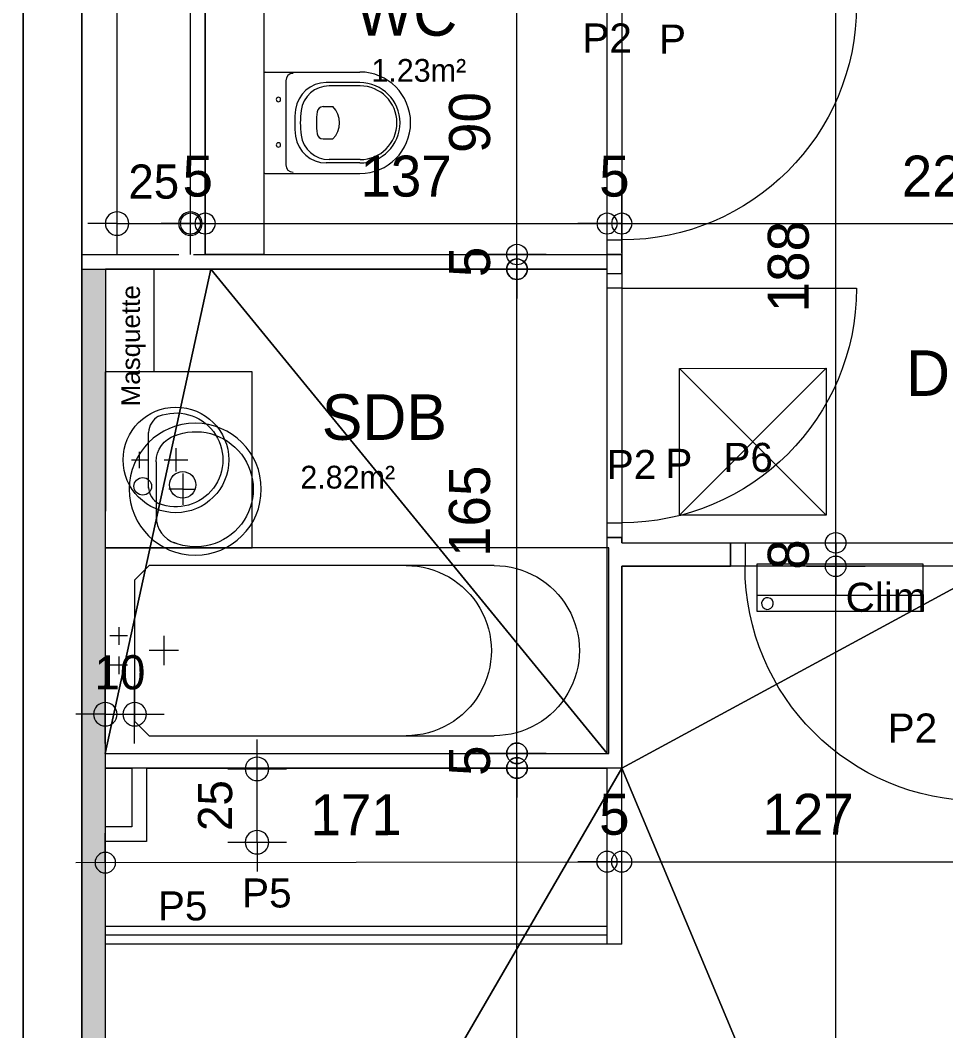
# Model space of a CAD drawing. Header units: metres. Extents: x 1.8 to 61.8, y -53.3 to -11.3.
# Drawn here: x 43.524 to 46.679, y -21.343 to -17.899 of the extents above; entities that cross this region are included whole.
import ezdxf
from ezdxf.enums import TextEntityAlignment as Align
from ezdxf.lldxf.tags import DXFTag

# ---------------------------------------------------------------- set-up
doc = ezdxf.new("R2010")
doc.units = ezdxf.units.M
doc.header["$MEASUREMENT"] = 0
for name, color, linetype in [('Calque commun', 7, 'Continuous'), ('Calque2', 7, 'Continuous'), ('Calque5', 7, 'Continuous'), ('Calque90', 7, 'Continuous'), ('Textes', 7, 'Continuous')]:
    doc.layers.add(name, color=color, linetype=linetype)
doc.styles.add('Arial19', font='arial.ttf', dxfattribs={"height": 0.063335})
doc.styles.add('Arial9', font='arial.ttf', dxfattribs={"height": 0.098961})
doc.styles.add('Century Gothic10', font='GOTHIC.TTF', dxfattribs={"height": 0.077575})
doc.styles.add('Century Gothic15', font='GOTHIC.TTF', dxfattribs={"height": 0.139636})
doc.styles.add('Century Gothic18', font='GOTHIC.TTF', dxfattribs={"height": 0.155151})
doc.styles.add('Century Gothic21', font='GOTHIC.TTF', dxfattribs={"height": 0.116363})
tags = doc.linetypes.add('HIDDEN2', pattern=[0.1875, 0.125, -0.0625]).pattern_tags.tags
tags[6:7] = [DXFTag(74, 4), DXFTag(75, 0), DXFTag(340, '0'), DXFTag(46, 1.0), DXFTag(50, 0.0), DXFTag(44, 0.0), DXFTag(45, 0.0)]
tags[4:5] = [DXFTag(74, 4), DXFTag(75, 0), DXFTag(340, '0'), DXFTag(46, 1.0), DXFTag(50, 0.0), DXFTag(44, 0.0), DXFTag(45, 0.0)]

# ---------------------------------------------------------------- blocks, each defined once
blk = doc.blocks.new('Block54246')
at = {"layer": 'Calque commun', "color": 7, "linetype": 'Continuous', "lineweight": 18}
blk.add_line((43.7344, -25.6552), (43.7344, -17.9552), dxfattribs=at)
at = {"layer": 'Calque commun', "color": 7, "linetype": 'Continuous', "lineweight": 9}
blk.add_line((43.5344, -25.4552), (43.5344, -18.1552), dxfattribs=at)
blk = doc.blocks.new('Block54252')
at = {"layer": 'Calque commun', "color": 7, "linetype": 'Continuous', "lineweight": 18}
blk.add_line((43.5344, -18.6973), (43.5344, -16.3956), dxfattribs=at)
at = {"layer": 'Calque commun', "color": 7, "linetype": 'Continuous', "lineweight": 9}
for p, q in [((43.7344, -18.6973), (43.7344, -16.3956)), ((43.8545, -18.6973), (43.8545, -16.3956))]:
    blk.add_line(p, q, dxfattribs=at)
blk = doc.blocks.new('Block54736')
at = {"layer": 'Calque commun', "color": 7, "linetype": 'Continuous', "lineweight": 18}
blk.add_line((43.7344, -16.6552), (43.7344, -25.6552), dxfattribs=at)
at = {"layer": 'Calque commun', "color": 7, "linetype": 'Continuous', "lineweight": 9}
blk.add_line((43.5344, -16.8552), (43.5344, -25.4552), dxfattribs=at)
blk = doc.blocks.new('xmodule1pgniv1-25')
at = {"layer": 'Calque commun', "color": 5, "linetype": 'Continuous', "lineweight": 9}
blk.add_arc((0, 0), 0.5, 0, 359.9994, dxfattribs=at)
blk = doc.blocks.new('xmodule1pgniv1-26')
at = {"layer": 'Calque commun', "color": 5, "linetype": 'Continuous', "lineweight": 9}
blk.add_arc((0, 0), 0.5, 0, 359.9994, dxfattribs=at)
blk = doc.blocks.new('DimLine53702')
at = {"layer": 'Calque commun', "color": 5, "linetype": 'Continuous', "lineweight": 9}
for p, q in [((32.7437, -19.563), (32.7437, -19.363)), ((34.9639, -19.563), (34.9639, -19.363)), ((32.7437, -19.463), (32.6437, -19.463)), ((32.7437, -19.463), (34.9639, -19.463)), ((34.9639, -19.463), (35.0639, -19.463))]:
    blk.add_line(p, q, dxfattribs=at)
at = {"layer": 'Calque commun', "color": 5, "linetype": 'Continuous', "lineweight": 9, "xscale": 0.07000000029802322, "yscale": 0.07000000029802322, "zscale": 0.07000000029802322}
for name, p in [('xmodule1pgniv1-25', (32.7437, -19.463)), ('xmodule1pgniv1-26', (34.9639, -19.463))]:
    blk.add_blockref(name, p, dxfattribs=at)
at = {"layer": 'Calque commun', "color": 5, "linetype": 'Continuous', "lineweight": 9, "style": 'Century Gothic15'}
blk.add_text('222', height=0.13964, dxfattribs=at).set_placement((33.8538, -19.413), align=Align.BOTTOM_CENTER)
blk = doc.blocks.new('xmodule1pgniv1-27')
at = {"layer": 'Calque commun', "color": 5, "linetype": 'Continuous', "lineweight": 9}
blk.add_arc((0, 0), 0.5, 0, 359.9994, dxfattribs=at)
blk = doc.blocks.new('xmodule1pgniv1-28')
at = {"layer": 'Calque commun', "color": 5, "linetype": 'Continuous', "lineweight": 9}
blk.add_arc((0, 0), 0.5, 0, 359.9994, dxfattribs=at)
blk = doc.blocks.new('DimLine53710')
at = {"layer": 'Calque commun', "color": 5, "linetype": 'Continuous', "lineweight": 9}
for p, q in [((32.6937, -19.563), (32.6937, -19.363)), ((32.7437, -19.563), (32.7437, -19.363)), ((32.6937, -19.463), (32.5937, -19.463)), ((32.6937, -19.463), (32.7437, -19.463)), ((32.7437, -19.463), (32.8437, -19.463))]:
    blk.add_line(p, q, dxfattribs=at)
at = {"layer": 'Calque commun', "color": 5, "linetype": 'Continuous', "lineweight": 9, "xscale": 0.07000000029802322, "yscale": 0.07000000029802322, "zscale": 0.07000000029802322}
for name, p in [('xmodule1pgniv1-27', (32.6937, -19.463)), ('xmodule1pgniv1-28', (32.7437, -19.463))]:
    blk.add_blockref(name, p, dxfattribs=at)
at = {"layer": 'Calque commun', "color": 5, "linetype": 'Continuous', "lineweight": 9, "style": 'Century Gothic15'}
blk.add_text('5', height=0.1396, dxfattribs=at).set_placement((32.7187, -19.413), align=Align.BOTTOM_CENTER)
blk = doc.blocks.new('xmodule1pgniv1-29')
at = {"layer": 'Calque commun', "color": 5, "linetype": 'Continuous', "lineweight": 9}
blk.add_arc((0, 0), 0.5, 0, 359.9994, dxfattribs=at)
blk = doc.blocks.new('xmodule1pgniv1-30')
at = {"layer": 'Calque commun', "color": 5, "linetype": 'Continuous', "lineweight": 9}
blk.add_arc((0, 0), 0.5, 0, 359.9994, dxfattribs=at)
blk = doc.blocks.new('DimLine53718')
at = {"layer": 'Calque commun', "color": 5, "linetype": 'Continuous', "lineweight": 9}
for p, q in [((31.3239, -19.563), (31.3239, -19.363)), ((32.6937, -19.563), (32.6937, -19.363)), ((31.3239, -19.463), (31.2239, -19.463)), ((31.3239, -19.463), (32.6937, -19.463)), ((32.6937, -19.463), (32.7937, -19.463))]:
    blk.add_line(p, q, dxfattribs=at)
at = {"layer": 'Calque commun', "color": 5, "linetype": 'Continuous', "lineweight": 9, "xscale": 0.07000000029802322, "yscale": 0.07000000029802322, "zscale": 0.07000000029802322}
for name, p in [('xmodule1pgniv1-29', (31.3239, -19.463)), ('xmodule1pgniv1-30', (32.6937, -19.463))]:
    blk.add_blockref(name, p, dxfattribs=at)
at = {"layer": 'Calque commun', "color": 5, "linetype": 'Continuous', "lineweight": 9, "style": 'Century Gothic15'}
blk.add_text('137', height=0.13964, dxfattribs=at).set_placement((32.0088, -19.413), align=Align.BOTTOM_CENTER)
blk = doc.blocks.new('xmodule1pgniv1-31')
at = {"layer": 'Calque commun', "color": 5, "linetype": 'Continuous', "lineweight": 9}
blk.add_arc((0, 0), 0.5, 0, 359.9994, dxfattribs=at)
blk = doc.blocks.new('xmodule1pgniv1-32')
at = {"layer": 'Calque commun', "color": 5, "linetype": 'Continuous', "lineweight": 9}
blk.add_arc((0, 0), 0.5, 0, 359.9994, dxfattribs=at)
blk = doc.blocks.new('DimLine53726')
at = {"layer": 'Calque commun', "color": 5, "linetype": 'Continuous', "lineweight": 9}
for p, q in [((31.2739, -19.563), (31.2739, -19.363)), ((31.3239, -19.563), (31.3239, -19.363)), ((31.2739, -19.463), (31.1739, -19.463)), ((31.2739, -19.463), (31.3239, -19.463)), ((31.3239, -19.463), (31.4239, -19.463))]:
    blk.add_line(p, q, dxfattribs=at)
at = {"layer": 'Calque commun', "color": 5, "linetype": 'Continuous', "lineweight": 9, "xscale": 0.07000000029802322, "yscale": 0.07000000029802322, "zscale": 0.07000000029802322}
for name, p in [('xmodule1pgniv1-31', (31.2739, -19.463)), ('xmodule1pgniv1-32', (31.3239, -19.463))]:
    blk.add_blockref(name, p, dxfattribs=at)
at = {"layer": 'Calque commun', "color": 5, "linetype": 'Continuous', "lineweight": 9, "style": 'Century Gothic15'}
blk.add_text('5', height=0.1396, dxfattribs=at).set_placement((31.2989, -19.413), align=Align.BOTTOM_CENTER)
blk = doc.blocks.new('xmodule1pgniv1-33')
at = {"layer": 'Calque commun', "color": 5, "linetype": 'Continuous', "lineweight": 9}
blk.add_arc((0, 0), 0.5, 0, 359.9994, dxfattribs=at)
blk = doc.blocks.new('xmodule1pgniv1-34')
at = {"layer": 'Calque commun', "color": 5, "linetype": 'Continuous', "lineweight": 9}
blk.add_arc((0, 0), 0.5, 0, 359.9994, dxfattribs=at)
blk = doc.blocks.new('DimLine53734')
at = {"layer": 'Calque commun', "color": 5, "linetype": 'Continuous', "lineweight": 9}
for p, q in [((31.0239, -19.563), (31.0239, -19.363)), ((31.2739, -19.563), (31.2739, -19.363)), ((31.0239, -19.463), (30.9239, -19.463)), ((31.0239, -19.463), (31.2739, -19.463)), ((31.2739, -19.463), (31.3739, -19.463))]:
    blk.add_line(p, q, dxfattribs=at)
at = {"layer": 'Calque commun', "color": 5, "linetype": 'Continuous', "lineweight": 9, "xscale": 0.07999999821186066, "yscale": 0.07999999821186066, "zscale": 0.07999999821186066}
for name, p in [('xmodule1pgniv1-33', (31.0239, -19.463)), ('xmodule1pgniv1-34', (31.2739, -19.463))]:
    blk.add_blockref(name, p, dxfattribs=at)
at = {"layer": 'Calque commun', "color": 5, "linetype": 'Continuous', "lineweight": 9, "style": 'Century Gothic21'}
blk.add_text('25', height=0.11636, dxfattribs=at).set_placement((31.1489, -19.413), align=Align.BOTTOM_CENTER)
blk = doc.blocks.new('xmodule1pgniv1-36')
at = {"layer": 'Calque commun', "color": 5, "linetype": 'Continuous', "lineweight": 9}
blk.add_arc((0, 0), 0.5, 0, 359.9994, dxfattribs=at)
blk = doc.blocks.new('DimLine53742')
at = {"layer": 'Calque commun', "color": 5, "linetype": 'Continuous', "lineweight": 9}
for p, q in [((33.4728, -20.6312), (33.4728, -20.5312)), ((33.3728, -20.6312), (33.5728, -20.6312)), ((33.4728, -24.3512), (33.4728, -20.6312))]:
    blk.add_line(p, q, dxfattribs=at)
at = {"layer": 'Calque commun', "color": 5, "linetype": 'Continuous', "lineweight": 9, "extrusion": (0, 0, -1), "xscale": 0.07000000029802322, "yscale": 0.07000000029802322, "zscale": 0.07000000029802322, "rotation": 90}
blk.add_blockref('xmodule1pgniv1-36', (-33.4728, -20.6312), dxfattribs=at)
blk = doc.blocks.new('xmodule1pgniv1-37')
at = {"layer": 'Calque commun', "color": 5, "linetype": 'Continuous', "lineweight": 9}
blk.add_arc((0, 0), 0.5, 0, 359.9994, dxfattribs=at)
blk = doc.blocks.new('xmodule1pgniv1-38')
at = {"layer": 'Calque commun', "color": 5, "linetype": 'Continuous', "lineweight": 9}
blk.add_arc((0, 0), 0.5, 0, 359.9994, dxfattribs=at)
blk = doc.blocks.new('DimLine53750')
at = {"layer": 'Calque commun', "color": 5, "linetype": 'Continuous', "lineweight": 9}
for p, q in [((33.4728, -20.5512), (33.4729, -20.4512)), ((33.3728, -20.5512), (33.5728, -20.5512)), ((33.4728, -20.6312), (33.4728, -20.5512)), ((33.3728, -20.6312), (33.5728, -20.6312)), ((33.4728, -20.6312), (33.4728, -20.7312))]:
    blk.add_line(p, q, dxfattribs=at)
at = {"layer": 'Calque commun', "color": 5, "linetype": 'Continuous', "lineweight": 9, "extrusion": (0, 0, -1), "xscale": 0.07000000029802322, "yscale": 0.07000000029802322, "zscale": 0.07000000029802322, "rotation": 90}
for name, p in [('xmodule1pgniv1-38', (-33.4728, -20.5512)), ('xmodule1pgniv1-37', (-33.4728, -20.6312))]:
    blk.add_blockref(name, p, dxfattribs=at)
at = {"layer": 'Calque commun', "color": 5, "linetype": 'Continuous', "lineweight": 9, "style": 'Century Gothic15'}
blk.add_text('8', height=0.1396, rotation=89.9781, dxfattribs=at).set_placement((33.4228, -20.5912), align=Align.BOTTOM_CENTER)
blk = doc.blocks.new('xmodule1pgniv1-39')
at = {"layer": 'Calque commun', "color": 5, "linetype": 'Continuous', "lineweight": 9}
blk.add_arc((0, 0), 0.5, 0, 359.9994, dxfattribs=at)
blk = doc.blocks.new('xmodule1pgniv1-40')
at = {"layer": 'Calque commun', "color": 5, "linetype": 'Continuous', "lineweight": 9}
blk.add_arc((0, 0), 0.5, 0, 359.9994, dxfattribs=at)
blk = doc.blocks.new('DimLine53758')
at = {"layer": 'Calque commun', "color": 5, "linetype": 'Continuous', "lineweight": 9}
for p, q in [((33.4729, -18.6687), (33.4729, -18.5687)), ((33.3729, -18.6687), (33.5729, -18.6687)), ((33.4728, -20.5512), (33.4729, -18.6687)), ((33.3728, -20.5512), (33.5728, -20.5512)), ((33.4728, -20.5512), (33.4728, -20.6512))]:
    blk.add_line(p, q, dxfattribs=at)
at = {"layer": 'Calque commun', "color": 5, "linetype": 'Continuous', "lineweight": 9, "extrusion": (0, 0, -1), "xscale": 0.07000000029802322, "yscale": 0.07000000029802322, "zscale": 0.07000000029802322, "rotation": 90}
for name, p in [('xmodule1pgniv1-40', (-33.4729, -18.6687)), ('xmodule1pgniv1-39', (-33.4728, -20.5512))]:
    blk.add_blockref(name, p, dxfattribs=at)
at = {"layer": 'Calque commun', "color": 5, "linetype": 'Continuous', "lineweight": 9, "style": 'Century Gothic15'}
blk.add_text('188', height=0.13964, rotation=89.9976, dxfattribs=at).set_placement((33.4229, -19.61), align=Align.BOTTOM_CENTER)
blk = doc.blocks.new('xmodule1pgniv1-45')
at = {"layer": 'Calque commun', "color": 5, "linetype": 'Continuous', "lineweight": 9}
blk.add_arc((0, 0), 0.5, 0, 359.9994, dxfattribs=at)
blk = doc.blocks.new('xmodule1pgniv1-46')
at = {"layer": 'Calque commun', "color": 5, "linetype": 'Continuous', "lineweight": 9}
blk.add_arc((0, 0), 0.5, 0, 359.9994, dxfattribs=at)
blk = doc.blocks.new('DimLine53782')
at = {"layer": 'Calque commun', "color": 5, "linetype": 'Continuous', "lineweight": 9}
for p, q in [((32.3866, -21.3187), (32.3866, -21.2187)), ((32.4866, -21.3187), (32.2866, -21.3187)), ((32.3866, -24.3512), (32.3866, -21.3187)), ((32.2866, -24.3512), (32.4866, -24.3512)), ((32.3866, -24.3512), (32.3866, -24.4512))]:
    blk.add_line(p, q, dxfattribs=at)
at = {"layer": 'Calque commun', "color": 5, "linetype": 'Continuous', "lineweight": 9, "xscale": 0.07000000029802322, "yscale": 0.07000000029802322, "zscale": 0.07000000029802322, "rotation": 90}
for name, p in [('xmodule1pgniv1-46', (32.3866, -21.3187)), ('xmodule1pgniv1-45', (32.3866, -24.3512))]:
    blk.add_blockref(name, p, dxfattribs=at)
at = {"layer": 'Calque commun', "color": 5, "linetype": 'Continuous', "lineweight": 9, "style": 'Century Gothic15'}
blk.add_text('303', height=0.13964, rotation=90, dxfattribs=at).set_placement((32.3366, -22.8349), align=Align.BOTTOM_CENTER)
blk = doc.blocks.new('xmodule1pgniv1-47')
at = {"layer": 'Calque commun', "color": 5, "linetype": 'Continuous', "lineweight": 9}
blk.add_arc((0, 0), 0.5, 0, 359.9994, dxfattribs=at)
blk = doc.blocks.new('xmodule1pgniv1-48')
at = {"layer": 'Calque commun', "color": 5, "linetype": 'Continuous', "lineweight": 9}
blk.add_arc((0, 0), 0.5, 0, 359.9994, dxfattribs=at)
blk = doc.blocks.new('DimLine53790')
at = {"layer": 'Calque commun', "color": 5, "linetype": 'Continuous', "lineweight": 9}
for p, q in [((32.3866, -21.2687), (32.3866, -21.1687)), ((32.4866, -21.2687), (32.2866, -21.2687)), ((32.3866, -21.3187), (32.3866, -21.2687)), ((32.4866, -21.3187), (32.2866, -21.3187)), ((32.3866, -21.3187), (32.3866, -21.4187))]:
    blk.add_line(p, q, dxfattribs=at)
at = {"layer": 'Calque commun', "color": 5, "linetype": 'Continuous', "lineweight": 9, "extrusion": (0, 0, -1), "xscale": 0.07000000029802322, "yscale": 0.07000000029802322, "zscale": 0.07000000029802322, "rotation": 90}
for name, p in [('xmodule1pgniv1-48', (-32.3866, -21.2687)), ('xmodule1pgniv1-47', (-32.3866, -21.3187))]:
    blk.add_blockref(name, p, dxfattribs=at)
at = {"layer": 'Calque commun', "color": 5, "linetype": 'Continuous', "lineweight": 9, "style": 'Century Gothic15'}
blk.add_text('5', height=0.1396, rotation=90, dxfattribs=at).set_placement((32.3366, -21.2937), align=Align.BOTTOM_CENTER)
blk = doc.blocks.new('xmodule1pgniv1-49')
at = {"layer": 'Calque commun', "color": 5, "linetype": 'Continuous', "lineweight": 9}
blk.add_arc((0, 0), 0.5, 0, 359.9994, dxfattribs=at)
blk = doc.blocks.new('xmodule1pgniv1-50')
at = {"layer": 'Calque commun', "color": 5, "linetype": 'Continuous', "lineweight": 9}
blk.add_arc((0, 0), 0.5, 0, 359.9994, dxfattribs=at)
blk = doc.blocks.new('DimLine53814')
at = {"layer": 'Calque commun', "color": 5, "linetype": 'Continuous', "lineweight": 9}
for p, q in [((32.3867, -19.5687), (32.3867, -19.4687)), ((32.4867, -19.5687), (32.2867, -19.5687)), ((32.3867, -19.6187), (32.3867, -19.5687)), ((32.4867, -19.6187), (32.2867, -19.6187)), ((32.3867, -19.6187), (32.3867, -19.7187))]:
    blk.add_line(p, q, dxfattribs=at)
at = {"layer": 'Calque commun', "color": 5, "linetype": 'Continuous', "lineweight": 9, "extrusion": (0, 0, -1), "xscale": 0.07000000029802322, "yscale": 0.07000000029802322, "zscale": 0.07000000029802322, "rotation": 90}
for name, p in [('xmodule1pgniv1-50', (-32.3867, -19.5687)), ('xmodule1pgniv1-49', (-32.3867, -19.6187))]:
    blk.add_blockref(name, p, dxfattribs=at)
at = {"layer": 'Calque commun', "color": 5, "linetype": 'Continuous', "lineweight": 9, "style": 'Century Gothic15'}
blk.add_text('5', height=0.1396, rotation=90, dxfattribs=at).set_placement((32.3367, -19.5937), align=Align.BOTTOM_CENTER)
blk = doc.blocks.new('xmodule1pgniv1-51')
at = {"layer": 'Calque commun', "color": 5, "linetype": 'Continuous', "lineweight": 9}
blk.add_arc((0, 0), 0.5, 0, 359.9994, dxfattribs=at)
blk = doc.blocks.new('xmodule1pgniv1-52')
at = {"layer": 'Calque commun', "color": 5, "linetype": 'Continuous', "lineweight": 9}
blk.add_arc((0, 0), 0.5, 0, 359.9994, dxfattribs=at)
blk = doc.blocks.new('DimLine53822')
at = {"layer": 'Calque commun', "color": 5, "linetype": 'Continuous', "lineweight": 9}
for p, q in [((32.3867, -18.6687), (32.3867, -18.5687)), ((32.4867, -18.6687), (32.2867, -18.6687)), ((32.3867, -19.5687), (32.3867, -18.6687)), ((32.4867, -19.5687), (32.2867, -19.5687)), ((32.3867, -19.5687), (32.3867, -19.6687))]:
    blk.add_line(p, q, dxfattribs=at)
at = {"layer": 'Calque commun', "color": 5, "linetype": 'Continuous', "lineweight": 9, "extrusion": (0, 0, -1), "xscale": 0.07000000029802322, "yscale": 0.07000000029802322, "zscale": 0.07000000029802322, "rotation": 90}
for name, p in [('xmodule1pgniv1-52', (-32.3867, -18.6687)), ('xmodule1pgniv1-51', (-32.3867, -19.5687))]:
    blk.add_blockref(name, p, dxfattribs=at)
at = {"layer": 'Calque commun', "color": 5, "linetype": 'Continuous', "lineweight": 9, "style": 'Century Gothic15'}
blk.add_text('90', height=0.13964, rotation=90, dxfattribs=at).set_placement((32.3367, -19.1187), align=Align.BOTTOM_CENTER)
blk = doc.blocks.new('xmodule1pgniv1-73')
at = {"layer": 'Calque commun', "color": 5, "linetype": 'Continuous', "lineweight": 9}
blk.add_arc((0, 0), 0.5, 0, 359.9994, dxfattribs=at)
blk = doc.blocks.new('xmodule1pgniv1-74')
at = {"layer": 'Calque commun', "color": 5, "linetype": 'Continuous', "lineweight": 9}
blk.add_arc((0, 0), 0.5, 0, 359.9994, dxfattribs=at)
blk = doc.blocks.new('DimLine53910')
at = {"layer": 'Calque commun', "color": 5, "linetype": 'Continuous', "lineweight": 9}
for p, q in [((32.7436, -21.7381), (32.7436, -21.5381)), ((34.0138, -21.7381), (34.0138, -21.5381)), ((32.7436, -21.6381), (32.6436, -21.6381)), ((32.7436, -21.6381), (34.0138, -21.6381)), ((34.0138, -21.6381), (34.1138, -21.6381))]:
    blk.add_line(p, q, dxfattribs=at)
at = {"layer": 'Calque commun', "color": 5, "linetype": 'Continuous', "lineweight": 9, "xscale": 0.07000000029802322, "yscale": 0.07000000029802322, "zscale": 0.07000000029802322}
for name, p in [('xmodule1pgniv1-73', (32.7436, -21.6381)), ('xmodule1pgniv1-74', (34.0138, -21.6381))]:
    blk.add_blockref(name, p, dxfattribs=at)
at = {"layer": 'Calque commun', "color": 5, "linetype": 'Continuous', "lineweight": 9, "style": 'Century Gothic15'}
blk.add_text('127', height=0.13964, dxfattribs=at).set_placement((33.3787, -21.5881), align=Align.BOTTOM_CENTER)
blk = doc.blocks.new('xmodule1pgniv1-75')
at = {"layer": 'Calque commun', "color": 5, "linetype": 'Continuous', "lineweight": 9}
blk.add_arc((0, 0), 0.5, 0, 359.9994, dxfattribs=at)
blk = doc.blocks.new('xmodule1pgniv1-76')
at = {"layer": 'Calque commun', "color": 5, "linetype": 'Continuous', "lineweight": 9}
blk.add_arc((0, 0), 0.5, 0, 359.9994, dxfattribs=at)
blk = doc.blocks.new('DimLine53918')
at = {"layer": 'Calque commun', "color": 5, "linetype": 'Continuous', "lineweight": 9}
for p, q in [((32.6936, -21.7381), (32.6936, -21.5381)), ((32.7436, -21.7381), (32.7436, -21.5381)), ((32.6936, -21.6381), (32.5936, -21.6381)), ((32.6936, -21.6381), (32.7436, -21.6381)), ((32.7436, -21.6381), (32.8436, -21.6381))]:
    blk.add_line(p, q, dxfattribs=at)
at = {"layer": 'Calque commun', "color": 5, "linetype": 'Continuous', "lineweight": 9, "xscale": 0.07000000029802322, "yscale": 0.07000000029802322, "zscale": 0.07000000029802322}
for name, p in [('xmodule1pgniv1-75', (32.6936, -21.6381)), ('xmodule1pgniv1-76', (32.7436, -21.6381))]:
    blk.add_blockref(name, p, dxfattribs=at)
at = {"layer": 'Calque commun', "color": 5, "linetype": 'Continuous', "lineweight": 9, "style": 'Century Gothic15'}
blk.add_text('5', height=0.1396, dxfattribs=at).set_placement((32.7186, -21.5881), align=Align.BOTTOM_CENTER)
blk = doc.blocks.new('xmodule1pgniv1-77')
at = {"layer": 'Calque commun', "color": 5, "linetype": 'Continuous', "lineweight": 9}
blk.add_arc((0, 0), 0.5, 0, 359.9994, dxfattribs=at)
blk = doc.blocks.new('xmodule1pgniv1-78')
at = {"layer": 'Calque commun', "color": 5, "linetype": 'Continuous', "lineweight": 9}
blk.add_arc((0, 0), 0.5, 0, 359.9994, dxfattribs=at)
blk = doc.blocks.new('DimLine53926')
at = {"layer": 'Calque commun', "color": 5, "linetype": 'Continuous', "lineweight": 9}
for p, q in [((30.9839, -21.7413), (30.9836, -21.5413)), ((32.6936, -21.7381), (32.6936, -21.5381)), ((30.9837, -21.6413), (30.8837, -21.6415)), ((30.9837, -21.6413), (32.6936, -21.6381)), ((32.6936, -21.6381), (32.7936, -21.638))]:
    blk.add_line(p, q, dxfattribs=at)
at = {"layer": 'Calque commun', "color": 5, "linetype": 'Continuous', "lineweight": 9, "xscale": 0.06999999822277508, "yscale": 0.06999999822277508, "zscale": 0.07000000029802322, "rotation": 0.1048166415283298}
for name, p in [('xmodule1pgniv1-77', (30.9837, -21.6413)), ('xmodule1pgniv1-78', (32.6936, -21.6381))]:
    blk.add_blockref(name, p, dxfattribs=at)
at = {"layer": 'Calque commun', "color": 5, "linetype": 'Continuous', "lineweight": 9, "style": 'Century Gothic15'}
blk.add_text('171', height=0.13964, rotation=0.1048, dxfattribs=at).set_placement((31.8386, -21.5897), align=Align.BOTTOM_CENTER)
blk = doc.blocks.new('vasque1')
at = {"layer": 'Calque2', "color": 6, "linetype": 'Continuous', "lineweight": 9}
for p, q in [((-0.094, -0.092), (0.094, -0.092)), ((0, -0.182), (0, -0.135)), ((-0.0533, -0.182), (0.0533, -0.182)), ((0, -0.182), (0, -0.224))]:
    blk.add_line(p, q, dxfattribs=at)
at = {"layer": 'Calque2', "color": 6, "linetype": 'Continuous', "lineweight": 9, "flags": 128}
for points in [[(0, -0.45, -1), (0, 0)], [(0, 0, -1), (0, -0.45)], [(0.02, -0.046, 1), (-0.04, -0.046, 1), (0.02, -0.046)], [(-0.094, -0.092, 0.324927), (-0.1834, -0.157)], [(0.094, -0.092, -0.324927), (0.1834, -0.157)], [(0.03, -0.182, 1), (-0.06, -0.182, 1), (0.03, -0.182)], [(-0.1814, -0.1514, 1.494518), (0.1814, -0.1514)]]:
    blk.add_lwpolyline(points, format="xyb", dxfattribs=at)
blk = doc.blocks.new('vasqu450')
at = {"layer": 'Calque commun', "color": 6, "linetype": 'Continuous', "lineweight": 9}
blk.add_line((0.1207, 0.1168), (-0.1173, 0.117), dxfattribs=at)
for radius, start, end in [(0.225, 360, 359.9994), (0.2, 158.4, 21.6)]:
    blk.add_arc((0, 0), radius, start, end, dxfattribs=at)
at = {"layer": 'Calque commun', "color": 6, "linetype": 'Continuous', "lineweight": 9, "extrusion": (0, 0, -1)}
for centre, start, end in [((0.112, 0.0327), 28.9734, 86.4066), ((-0.112, 0.0327), 93.5934, 151.0266)]:
    blk.add_arc(centre, 0.0845, start, end, dxfattribs=at)
at = {"layer": 'Calque90', "color": 6, "linetype": 'Continuous', "lineweight": 9}
for p, q in [((0, 0.19), (0, 0.12)), ((0.035, 0.155), (-0.035, 0.155)), ((0, 0.05), (0, -0.05)), ((-0.05, 0), (0.05, 0))]:
    blk.add_line(p, q, dxfattribs=at)
blk = doc.blocks.new('meuble vasque 60x50')
at = {"layer": 'Calque commun', "color": 0, "linetype": 'ByBlock', "lineweight": -2, "xscale": 0.800000011920929, "yscale": 0.800000011920929, "zscale": 0.800000011920929}
blk.add_blockref('vasqu450', (0.2994, -0.241), dxfattribs=at)
at = {"layer": 'Calque commun', "color": 0, "linetype": 'ByBlock', "lineweight": -2}
blk.add_blockref('vasque1', (0.3994, -0.0819), dxfattribs=at)
at = {"layer": 'Calque commun', "color": 6, "linetype": 'Continuous', "lineweight": 9}
mesh = blk.add_polyface(dxfattribs=at)
corners = [(-0.0006, -0.0002), (0.5994, -0.0002), (0.5994, -0.5002), (-0.0006, -0.5002)]
mesh.append_faces([[corners[k] for k in face] for face in [(0, 1, 2, 3)]], dxfattribs={"color": 6})
blk = doc.blocks.new('@PRES_1_$$_1-43')
at = {"layer": 'Calque commun', "color": 5, "linetype": 'Continuous', "lineweight": 9}
blk.add_line((0.05, 0.08), (0.05, 0.88), dxfattribs=at)
at = {"layer": 'Calque commun', "color": 5, "linetype": 'Continuous', "lineweight": 9, "extrusion": (0, 0, -1)}
blk.add_arc((-0.05, 0.08), 0.8, 90, 180, dxfattribs=at)
at = {"layer": 'Calque commun', "color": 5, "linetype": 'Continuous', "lineweight": 9}
mesh = blk.add_polyface(dxfattribs=at)
corners = [(0, 0), (0, 0.08), (0.05, 0.08), (0.05, 0)]
mesh.append_faces([[corners[k] for k in face] for face in [(0, 1, 2, 3)]], dxfattribs={"color": 5})
mesh = blk.add_polyface(dxfattribs=at)
corners = [(0.85, 0), (0.85, 0.08), (0.9, 0.08), (0.9, 0)]
mesh.append_faces([[corners[k] for k in face] for face in [(0, 1, 2, 3)]], dxfattribs={"color": 5})
blk = doc.blocks.new('@PRES_1_$$_1-44')
at = {"layer": 'Calque commun', "color": 7, "linetype": 'Continuous', "lineweight": 9}
blk.add_line((0, 0), (0, 0.08), dxfattribs=at)
blk = doc.blocks.new('@PRES_1_$$_1-45')
at = {"layer": 'Calque commun', "color": 7, "linetype": 'Continuous', "lineweight": 9}
blk.add_line((0, 0), (0, 0.08), dxfattribs=at)
blk = doc.blocks.new('INTER_2D_COMB15')
at = {"layer": 'Calque5', "color": 0, "linetype": 'ByBlock', "lineweight": -2}
for name in ['@PRES_1_$$_1-43', '@PRES_1_$$_1-44']:
    blk.add_blockref(name, (0, 0), dxfattribs=at)
at = {"layer": 'Calque5', "color": 0, "linetype": 'ByBlock', "lineweight": -2, "extrusion": (0, 0, -1), "xscale": -1, "yscale": -1, "zscale": -1, "rotation": -180}
blk.add_blockref('@PRES_1_$$_1-45', (-0.9, 0), dxfattribs=at)
blk = doc.blocks.new('PLACED_COMB15')
at = {"layer": 'Calque5', "color": 0, "linetype": 'ByBlock', "lineweight": -2}
blk.add_blockref('INTER_2D_COMB15', (0, 0), dxfattribs=at)
blk = doc.blocks.new('bain170')
at = {"layer": 'Calque90', "color": 6, "linetype": 'Continuous', "lineweight": 9}
for p, q in [((-1.7157, 0.7), (-1.7157, 0)), ((0, 0.7), (-1.7157, 0.7)), ((0, 0), (0, 0.7)), ((-0.15, 0.64), (-1.3257, 0.64)), ((-0.1, 0.59), (-0.15, 0.64)), ((-0.1, 0.11), (-0.1, 0.59)), ((-0.0457, 0.37), (-0.0457, 0.43)), ((-0.2, 0.3), (-0.2, 0.4)), ((-0.0757, 0.4), (-0.0157, 0.4)), ((-0.25, 0.35), (-0.15, 0.35)), ((-0.0457, 0.27), (-0.0457, 0.33)), ((-0.0757, 0.3), (-0.0157, 0.3)), ((-0.15, 0.06), (-0.1, 0.11)), ((-1.3257, 0.06), (-0.15, 0.06)), ((-1.7157, 0), (0, 0))]:
    blk.add_line(p, q, dxfattribs=at)
at = {"layer": 'Calque90', "color": 6, "linetype": 'Continuous', "lineweight": 9, "extrusion": (0, 0, -1)}
for centre, start, end in [((1.3257, 0.35), 270, 90.0008), ((1.0257, 0.35), 269.9992, 90.0002)]:
    blk.add_arc(centre, 0.29, start, end, dxfattribs=at)
blk = doc.blocks.new('@PRES_1_$$_1-46')
at = {"layer": 'Calque commun', "color": 5, "linetype": 'Continuous', "lineweight": 9}
blk.add_line((0.05, 0.05), (0.05, 0.85), dxfattribs=at)
at = {"layer": 'Calque commun', "color": 5, "linetype": 'Continuous', "lineweight": 9, "extrusion": (0, 0, -1)}
blk.add_arc((-0.05, 0.05), 0.8, 90, 180, dxfattribs=at)
at = {"layer": 'Calque commun', "color": 5, "linetype": 'Continuous', "lineweight": 9}
mesh = blk.add_polyface(dxfattribs=at)
corners = [(0, 0), (0, 0.05), (0.05, 0.05), (0.05, 0)]
mesh.append_faces([[corners[k] for k in face] for face in [(0, 1, 2, 3)]], dxfattribs={"color": 5})
mesh = blk.add_polyface(dxfattribs=at)
corners = [(0.85, 0), (0.85, 0.05), (0.9, 0.05), (0.9, 0)]
mesh.append_faces([[corners[k] for k in face] for face in [(0, 1, 2, 3)]], dxfattribs={"color": 5})
blk = doc.blocks.new('@PRES_1_$$_1-47')
at = {"layer": 'Calque commun', "color": 0, "linetype": 'Continuous', "lineweight": 9}
blk.add_line((0, 0), (0, 0.05), dxfattribs=at)
blk = doc.blocks.new('@PRES_1_$$_1-48')
at = {"layer": 'Calque commun', "color": 0, "linetype": 'Continuous', "lineweight": 9}
blk.add_line((0, 0), (0, 0.05), dxfattribs=at)
blk = doc.blocks.new('INTER_2D_COMB16')
at = {"layer": 'Calque commun', "color": 0, "linetype": 'ByBlock', "lineweight": -2}
blk.add_blockref('@PRES_1_$$_1-46', (0, 0), dxfattribs=at)
at = {"layer": 'Calque commun', "color": 15, "linetype": 'ByBlock', "lineweight": -2}
blk.add_blockref('@PRES_1_$$_1-47', (0, 0), dxfattribs=at)
at = {"layer": 'Calque commun', "color": 15, "linetype": 'ByBlock', "lineweight": -2, "extrusion": (0, 0, -1), "xscale": -1, "yscale": -1, "zscale": -1, "rotation": -180}
blk.add_blockref('@PRES_1_$$_1-48', (-0.9, 0), dxfattribs=at)
blk = doc.blocks.new('PLACED_COMB16')
at = {"layer": 'Calque commun', "color": 0, "linetype": 'ByBlock', "lineweight": -2}
blk.add_blockref('INTER_2D_COMB16', (0, 0), dxfattribs=at)
blk = doc.blocks.new('xmodule1pgniv1-113')
at = {"layer": 'Calque commun', "color": 5, "linetype": 'Continuous', "lineweight": 9}
blk.add_arc((0, 0), 0.5, 0, 359.9994, dxfattribs=at)
blk = doc.blocks.new('xmodule1pgniv1-114')
at = {"layer": 'Calque commun', "color": 5, "linetype": 'Continuous', "lineweight": 9}
blk.add_arc((0, 0), 0.5, 0, 359.9994, dxfattribs=at)
blk = doc.blocks.new('DimLine60445')
at = {"layer": 'Calque commun', "color": 5, "linetype": 'Continuous', "lineweight": 9}
for p, q in [((32.3866, -19.6187), (32.3866, -19.5187)), ((32.4866, -19.6187), (32.2866, -19.6187)), ((32.3866, -21.2687), (32.3866, -19.6187)), ((32.4866, -21.2687), (32.2866, -21.2687)), ((32.3866, -21.2687), (32.3866, -21.3687))]:
    blk.add_line(p, q, dxfattribs=at)
at = {"layer": 'Calque commun', "color": 5, "linetype": 'Continuous', "lineweight": 9, "xscale": 0.07000000029802322, "yscale": 0.07000000029802322, "zscale": 0.07000000029802322, "rotation": 90}
for name, p in [('xmodule1pgniv1-114', (32.3866, -19.6187)), ('xmodule1pgniv1-113', (32.3866, -21.2687))]:
    blk.add_blockref(name, p, dxfattribs=at)
at = {"layer": 'Calque commun', "color": 5, "linetype": 'Continuous', "lineweight": 9, "style": 'Century Gothic15'}
blk.add_text('165', height=0.13964, rotation=90, dxfattribs=at).set_placement((32.3366, -20.4437), align=Align.BOTTOM_CENTER)
blk = doc.blocks.new('xmodule1pgniv1-115')
at = {"layer": 'Calque commun', "color": 5, "linetype": 'Continuous', "lineweight": 9}
blk.add_arc((0, 0), 0.5, 0, 359.9994, dxfattribs=at)
blk = doc.blocks.new('xmodule1pgniv1-116')
at = {"layer": 'Calque commun', "color": 5, "linetype": 'Continuous', "lineweight": 9}
blk.add_arc((0, 0), 0.5, 0, 359.9994, dxfattribs=at)
blk = doc.blocks.new('DimLine60886')
at = {"layer": 'Calque commun', "color": 5, "linetype": 'Continuous', "lineweight": 9}
for p, q in [((30.9837, -21.2355), (30.9837, -21.0355)), ((31.0838, -21.2355), (31.0838, -21.0355)), ((30.9837, -21.1355), (30.8837, -21.1355)), ((30.9837, -21.1355), (31.0838, -21.1355)), ((31.0838, -21.1355), (31.1838, -21.1355))]:
    blk.add_line(p, q, dxfattribs=at)
at = {"layer": 'Calque commun', "color": 5, "linetype": 'Continuous', "lineweight": 9, "xscale": 0.07999999821186066, "yscale": 0.07999999821186066, "zscale": 0.07999999821186066}
for name, p in [('xmodule1pgniv1-115', (30.9837, -21.1355)), ('xmodule1pgniv1-116', (31.0838, -21.1355))]:
    blk.add_blockref(name, p, dxfattribs=at)
at = {"layer": 'Calque commun', "color": 5, "linetype": 'Continuous', "lineweight": 9, "style": 'Century Gothic21'}
blk.add_text('10', height=0.11636, dxfattribs=at).set_placement((31.0338, -21.0855), align=Align.BOTTOM_CENTER)
blk = doc.blocks.new('xmodule1pgniv1-121')
at = {"layer": 'Calque commun', "color": 5, "linetype": 'Continuous', "lineweight": 9}
blk.add_arc((0, 0), 0.5, 0, 359.9994, dxfattribs=at)
blk = doc.blocks.new('xmodule1pgniv1-122')
at = {"layer": 'Calque commun', "color": 5, "linetype": 'Continuous', "lineweight": 9}
blk.add_arc((0, 0), 0.5, 0, 359.9994, dxfattribs=at)
blk = doc.blocks.new('DimLine60945')
at = {"layer": 'Calque commun', "color": 5, "linetype": 'Continuous', "lineweight": 9}
for p, q in [((31.5009, -21.3217), (31.5009, -21.2217)), ((31.4009, -21.3217), (31.6009, -21.3217)), ((31.5009, -21.5717), (31.5009, -21.3217)), ((31.4009, -21.5717), (31.6009, -21.5717)), ((31.5009, -21.5717), (31.5009, -21.6717))]:
    blk.add_line(p, q, dxfattribs=at)
at = {"layer": 'Calque commun', "color": 5, "linetype": 'Continuous', "lineweight": 9, "xscale": 0.07999999821186066, "yscale": 0.07999999821186066, "zscale": 0.07999999821186066, "rotation": 90}
for name, p in [('xmodule1pgniv1-122', (31.5009, -21.3217)), ('xmodule1pgniv1-121', (31.5009, -21.5717))]:
    blk.add_blockref(name, p, dxfattribs=at)
at = {"layer": 'Calque commun', "color": 5, "linetype": 'Continuous', "lineweight": 9, "style": 'Century Gothic21'}
blk.add_text('25', height=0.11636, rotation=90, dxfattribs=at).set_placement((31.4509, -21.4467), align=Align.BOTTOM_CENTER)
blk = doc.blocks.new('clim-int4')
at = {"layer": 'Calque commun', "color": 0, "linetype": 'ByBlock', "lineweight": 9}
for p, q in [((0.5671, 0.16), (0, 0.16)), ((0, 0.16), (0, 0)), ((0.5671, 0), (0.5671, 0.16)), ((0, 0.106), (0.5671, 0.106)), ((0, 0), (0.5671, 0))]:
    blk.add_line(p, q, dxfattribs=at)
blk.add_arc((0.531, 0.1338), 0.02, 330, 329.9994, dxfattribs=at)
blk = doc.blocks.new('xmodule1pgniv1-125')
at = {"layer": 'Calque commun', "color": 15, "linetype": 'Continuous', "lineweight": 18}
for p, q in [((31.2739, -19.5687), (31.2739, -18.6713)), ((31.3239, -19.5687), (31.3239, -18.6713)), ((30.9037, -19.6187), (30.9037, -19.5687)), ((30.9037, -19.5687), (31.2339, -19.5687)), ((31.2839, -19.5687), (32.6937, -19.5687)), ((32.6937, -19.6187), (32.6937, -19.5687)), ((32.6937, -19.6328), (32.6937, -19.5687)), ((32.7437, -19.6328), (32.7437, -19.5687)), ((30.9037, -19.6187), (32.6937, -19.6187)), ((32.6937, -21.2687), (32.6937, -20.5328)), ((32.7437, -20.5512), (32.7437, -20.5328)), ((32.7437, -21.9187), (32.7437, -20.6312)), ((30.9837, -21.2687), (32.6937, -21.2687)), ((30.9837, -21.2687), (30.9837, -21.3187)), ((30.9837, -21.3187), (31.0738, -21.3187)), ((31.0738, -21.3187), (31.0738, -21.5187)), ((31.1238, -21.3187), (32.6937, -21.3187)), ((31.1238, -21.3187), (31.1238, -21.5687)), ((32.6937, -21.9187), (32.6937, -21.3187)), ((31.0738, -21.5187), (30.9837, -21.5187)), ((30.9837, -21.5187), (30.9837, -21.5687)), ((31.1238, -21.5687), (30.9837, -21.5687)), ((32.7437, -21.9187), (32.6937, -21.9187))]:
    blk.add_line(p, q, dxfattribs=at)
at = {"layer": 'Calque commun', "color": 7, "linetype": 'Continuous', "lineweight": 9}
for p, q in [((30.9839, -19.6187), (31.5239, -19.6187)), ((31.1488, -19.6171), (31.1488, -19.9671)), ((32.6939, -21.8587), (30.984, -21.8587)), ((30.984, -21.9187), (30.984, -21.8587)), ((32.6939, -21.9187), (32.6939, -21.8587)), ((32.6939, -21.8887), (30.984, -21.8887)), ((32.6939, -21.9187), (30.984, -21.9187))]:
    blk.add_line(p, q, dxfattribs=at)
at = {"layer": 'Calque commun', "color": 7, "linetype": 'Continuous', "lineweight": 18}
for p, q in [((32.7437, -20.5512), (33.1138, -20.5512)), ((32.7737, -20.5512), (33.1138, -20.5512)), ((32.7437, -20.6312), (33.1138, -20.6312))]:
    blk.add_line(p, q, dxfattribs=at)
at = {"layer": 'Calque commun', "color": 16, "linetype": 'HIDDEN2', "lineweight": 9, "flags": 128}
blk.add_lwpolyline([(32.9403, -20.4565), (32.9403, -19.9565), (33.4403, -19.9564), (33.4403, -20.4564), (32.9403, -19.9565), (33.4403, -20.4564), (32.9403, -20.4565), (33.4403, -19.9564)], dxfattribs=at)
at = {"layer": 'Calque commun', "color": 91, "linetype": 'Continuous', "lineweight": 9}
blk.add_trace([(30.9839, -19.6187), (30.9037, -19.6187), (30.9839, -24.3512), (30.9037, -24.3512)], dxfattribs=at)
at = {"layer": 'Calque commun', "color": 5, "linetype": 'Continuous', "lineweight": 9}
for name in ['DimLine53822', 'DimLine53758', 'DimLine53726', 'DimLine53718', 'DimLine53710', 'DimLine53702', 'DimLine53734', 'DimLine53814', 'DimLine60445', 'DimLine53750', 'DimLine53742', 'DimLine60886', 'DimLine53790', 'DimLine60945', 'DimLine53782', 'DimLine53926', 'DimLine53918', 'DimLine53910']:
    blk.add_blockref(name, (0, 0), dxfattribs=at)
at = {"layer": 'Calque commun', "color": 0, "linetype": 'ByBlock', "lineweight": -2, "xscale": -1, "yscale": -1, "zscale": -1, "rotation": 90.00000000000001}
for p in [(32.6937, -18.6687), (32.6937, -19.6328)]:
    blk.add_blockref('PLACED_COMB16', p, dxfattribs=at)
at = {"layer": 'Calque commun', "color": 0, "linetype": 'ByBlock', "lineweight": -2, "extrusion": (0, 0, -1), "rotation": -90}
blk.add_blockref('meuble vasque 60x50', (-30.9835, -19.9692), dxfattribs=at)
at = {"layer": 'Calque commun', "color": 0, "linetype": 'ByBlock', "lineweight": -2, "xscale": -1, "yscale": -1, "zscale": -1}
for name, p in [('PLACED_COMB15', (34.0138, -20.5512)), ('bain170', (30.9837, -20.5687))]:
    blk.add_blockref(name, p, dxfattribs=at)
at = {"layer": 'Calque commun', "color": 7, "linetype": 'HIDDEN2', "lineweight": -2, "xscale": -1, "yscale": -1, "zscale": -1}
blk.add_blockref('clim-int4', (33.7712, -20.6243), dxfattribs=at)
at = {"layer": 'Textes', "color": 5, "linetype": 'ByBlock', "lineweight": -2, "style": 'Century Gothic18'}
for s, p in [('WC', (31.8374, -18.6677)), ('DEGT', (33.7126, -19.8952)), ('SDB', (31.7215, -20.0452))]:
    blk.add_text(s, height=0.15515, dxfattribs=at).set_placement(p, align=Align.TOP_LEFT)
at = {"layer": 'Textes', "color": 5, "linetype": 'ByBlock', "lineweight": -2, "style": 'Arial9'}
for s, p in [('P2', (32.7783, -18.9097)), ('P6', (33.259, -20.3392)), ('P2', (32.8615, -20.3632)), ('Clim', (33.7829, -20.8159)), ('P2', (33.8188, -21.2616)), ('P5', (31.6187, -21.8238))]:
    blk.add_text(s, height=0.09896, dxfattribs=at).set_placement(p, align=Align.BOTTOM_RIGHT)
at = {"layer": 'Textes', "color": 9, "linetype": 'ByBlock', "lineweight": -2, "style": 'Century Gothic10'}
for s, p in [('1.23m²', (31.8906, -18.9021)), ('2.82m²', (31.6484, -20.2886))]:
    blk.add_text(s, height=0.07758, dxfattribs=at).set_placement(p, align=Align.TOP_LEFT)
at = {"layer": 'Textes', "color": 5, "linetype": 'ByBlock', "lineweight": -2, "style": 'Arial19'}
blk.add_text('Masquette', height=0.06333, rotation=90, dxfattribs=at).set_placement((31.0385, -20.0861), align=Align.TOP_LEFT)
at = {"layer": 'Calque commun', "color": 9, "linetype": 'Continuous', "lineweight": 9}
mesh = blk.add_polyface(dxfattribs=at)
corners = [(32.6937, -18.6687), (31.3239, -18.6687), (31.3239, -19.5687), (32.6937, -19.5687)]
mesh.append_faces([[corners[k] for k in face] for face in [(0, 1, 2, 3)]], dxfattribs={"color": 9})
mesh = blk.add_polyface(dxfattribs=at)
corners = [(34.9638, -20.5512), (34.9638, -18.6687), (32.7437, -18.6687), (32.7437, -20.5512)]
mesh.append_faces([[corners[k] for k in face] for face in [(0, 1, 2, 3)]], dxfattribs={"color": 9})
mesh = blk.add_polyface(dxfattribs=at)
corners = [(32.6936, -21.2687), (32.6937, -19.6187), (31.3439, -19.6187), (30.9839, -19.6187), (30.9837, -21.2687)]
mesh.append_faces([[corners[k] for k in face] for face in [(0, 2, 4)]], dxfattribs={"vtx0": -1, "vtx1": -1, "color": 9})
mesh.append_faces([[corners[k] for k in face] for face in [(3, 4, 2)]], dxfattribs={"vtx1": -1, "vtx2": -1, "color": 9})
mesh.append_faces([[corners[k] for k in face] for face in [(0, 1, 2)]], dxfattribs={"vtx2": -1, "color": 9})
mesh = blk.add_polyface(dxfattribs=at)
corners = [(32.7437, -20.6312), (32.7436, -21.3187), (34.0138, -20.6312), (34.0137, -24.3512), (30.9837, -24.3512), (30.9837, -21.3187)]
mesh.append_faces([[corners[k] for k in face] for face in [(3, 1, 4)]], dxfattribs={"vtx0": -1, "vtx1": -1, "color": 9})
mesh.append_faces([[corners[k] for k in face] for face in [(0, 1, 2)]], dxfattribs={"vtx1": -1, "color": 9})
mesh.append_faces([[corners[k] for k in face] for face in [(3, 2, 1)]], dxfattribs={"vtx1": -1, "vtx2": -1, "color": 9})
mesh.append_faces([[corners[k] for k in face] for face in [(1, 5, 4)]], dxfattribs={"vtx2": -1, "color": 9})
blk = doc.blocks.new('wc suspendu')
at = {"layer": 'Calque commun', "color": 15, "linetype": 'Continuous', "lineweight": 9}
for p, q in [((-0.173, -0.0497), (-0.173, -0.0515)), ((-0.173, -0.0497), (-0.173, -0.372)), ((0.168, -0.0447), (-0.168, -0.0447)), ((0.173, -0.0497), (0.173, -0.0515)), ((0.173, -0.0497), (0.173, -0.372)), ((0.1434, -0.1197), (-0.1434, -0.1197)), ((-0.137, -0.372), (-0.137, -0.2571)), ((-0.1257, -0.3727), (-0.1257, -0.2673)), ((-0.055, -0.2465), (-0.0551, -0.2797)), ((0.055, -0.2465), (0.0551, -0.2797)), ((0.1257, -0.3727), (0.1257, -0.2673)), ((0.137, -0.372), (0.137, -0.2571))]:
    blk.add_line(p, q, dxfattribs=at)
for centre, radius, start, end in [((-0.168, -0.0497), 0.005, 90, 180), ((0.168, -0.0497), 0.005, 0, 90), ((-0.0756, -0.0946), 0.0075, 0, 359.9994), ((0.0794, -0.0946), 0.0075, 0, 359.9994), ((-0.1434, -0.1447), 0.025, 90, 180), ((0.1434, -0.1447), 0.025, 0, 90), ((-0.032, -0.2571), 0.105, 97.505, 180), ((-0.0294, -0.2673), 0.0963, 97.505, 180), ((0, -0.5), 0.35, 90, 97.505), ((0, -0.4902), 0.3211, 90, 97.505), ((0, -0.5), 0.35, 82.495, 90), ((0, -0.4902), 0.3211, 82.495, 90), ((0.0294, -0.2673), 0.0963, 0, 82.495), ((0.032, -0.2571), 0.105, 0, 82.495), ((-0.035, -0.2465), 0.02, 97.8621, 180), ((0, -0.5), 0.2759, 90, 97.8622), ((0, -0.5), 0.2759, 82.1379, 90), ((0.035, -0.2465), 0.02, 0, 82.1378), ((0, -0.2241), 0.0783, 225.2695, 314.7305), ((0, -0.372), 0.173, 180, 270), ((0, -0.372), 0.137, 180, 270), ((0, -0.3727), 0.1257, 180, 270), ((0, -0.372), 0.137, 270, 0), ((0, -0.372), 0.173, 270, 0), ((0, -0.3727), 0.1257, 270, 0)]:
    blk.add_arc(centre, radius, start, end, dxfattribs=at)

msp = doc.modelspace()

# ---------------------------------------------------------------- linework, layer by layer
at = {"layer": 'Calque commun', "color": 12, "linetype": 'Continuous', "lineweight": 18}
msp.add_line((43.7344, -23.5998), (43.7344, -17.9598), dxfattribs=at)

# ---------------------------------------------------------------- block references
at = {"layer": 'Calque commun', "color": 0, "linetype": 'ByBlock', "lineweight": -2}
for name, p in [('Block54252', (0, 0)), ('xmodule1pgniv1-125', (12.8307, 0.8714)), ('Block54736', (0, 0)), ('Block54246', (0, 0))]:
    msp.add_blockref(name, p, dxfattribs=at)
at = {"layer": 'Calque commun', "color": 0, "linetype": 'ByBlock', "lineweight": -2, "rotation": 90}
msp.add_blockref('wc suspendu', (44.3099, -18.2481), dxfattribs=at)

# ---------------------------------------------------------------- texts
at = {"layer": 'Textes', "color": 5, "linetype": 'ByBlock', "lineweight": -2, "style": 'Arial9'}
for p in [(45.7013, -18.042), (45.7229, -19.4881)]:
    msp.add_text('P', height=0.099, dxfattribs=at).set_placement(p, align=Align.BOTTOM_LEFT)
msp.add_text('P5', height=0.09896, dxfattribs=at).set_placement((44.1626, -20.9964), align=Align.BOTTOM_RIGHT)

# ---------------------------------------------------------------- meshes
at = {"layer": 'Calque commun', "color": 7, "linetype": 'Continuous', "lineweight": 9}
mesh = msp.add_polyface(dxfattribs=at)
corners = [(61.7636, -11.3086), (1.7636, -11.3086), (1.7636, -53.3086), (61.7636, -53.3086)]
mesh.append_faces([[corners[k] for k in face] for face in [(0, 1, 2, 3)]], dxfattribs={"color": 7})
mesh = msp.add_polyface(dxfattribs=at)
corners = [(44.3546, -18.6973), (44.1546, -18.6973), (44.1546, -17.7989), (44.3546, -17.7989)]
mesh.append_faces([[corners[k] for k in face] for face in [(0, 1, 2, 3)]], dxfattribs={"color": 7})

doc.saveas('drawing.dxf')
